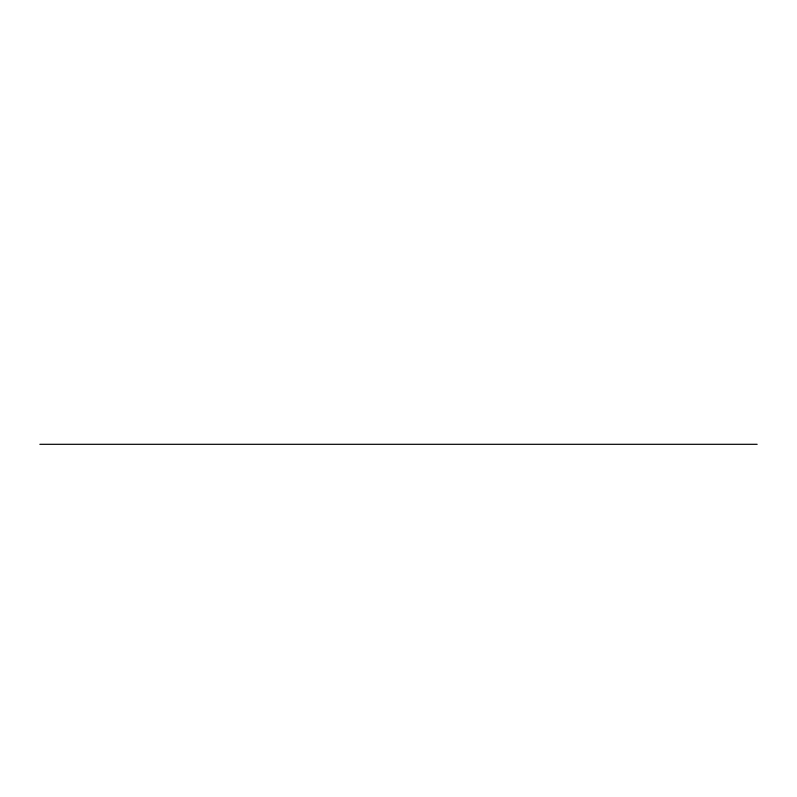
<?xml version="1.0" encoding="UTF-8"?>
<svg xmlns="http://www.w3.org/2000/svg" width="797" height="797" viewBox="0 0 797 797"><rect width="100%" height="100%" fill="white"/><g stroke="black" fill="none" stroke-linecap="round" stroke-linejoin="round"><path stroke-width="1.2" d="M39.85 444.308L757.15 444.308"/></g></svg>
